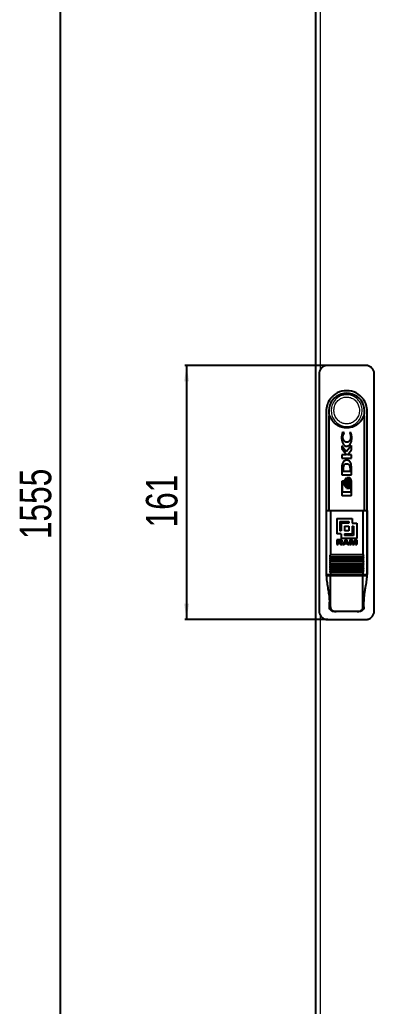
# Model space of a CAD drawing. Header units: millimetres. Extents: x -370 to 1477, y -811 to 1017.
# Drawn here: x -370 to -145, y -236 to 389 of the extents above; entities that cross this region are included whole.
import ezdxf

# ---------------------------------------------------------------- set-up
doc = ezdxf.new("R2010")
doc.units = ezdxf.units.MM
doc.layers.add('FORMAT', color=7, linetype='Continuous')
doc.styles.add('SLDTEXTSTYLE0', font='TXT', dxfattribs={"width": 0.75})
doc.dimstyles.new('SLDDIMSTYLE0', dxfattribs={"dimtxt": 20, "dimasz": 10, "dimexe": 0, "dimexo": 0.0625, "dimgap": 5, "dimtad": 2, "dimdec": 1, "dimrnd": 1e-09, "dimzin": 12, "dimdsep": 46, "dimtxsty": 'SLDTEXTSTYLE0', "dimsah": 1, "dimcen": 0.09, "dimadec": 0, "dimazin": 3, "dimtfac": 1, "dimtofl": 0, "dimtmove": 0, "dimatfit": 3, "dimfxl": 0, "dimfrac": 2, "dimtolj": 1, "dimtzin": 12, "dimarcsym": 0})

# ---------------------------------------------------------------- blocks, each defined once
blk = doc.blocks.new('_D_1')
at = {"layer": 'FORMAT'}
for p, q in [((-182.45, 866.64), (-345.44, 866.64)), ((-344.44, -688.36), (-344.44, 866.64)), ((-182.45, -688.36), (-345.44, -688.36))]:
    blk.add_line(p, q, dxfattribs=at)
for points in [[(-344.44, 866.64), (-345.98, 856.64), (-342.9, 856.64)], [(-344.44, -688.36), (-342.9, -678.36), (-345.98, -678.36)]]:
    blk.add_solid(points, dxfattribs=at)
at = {"layer": 'FORMAT', "insert": (-370.22, 59.58), "char_height": 20, "attachment_point": 1, "rotation": 90, "style": 'SLDTEXTSTYLE0'}
blk.add_mtext('1555', dxfattribs=at)
blk = doc.blocks.new('_D_2')
at = {"layer": 'FORMAT'}
for p, q in [((-174.95, 169.64), (-265.44, 169.64)), ((-264.44, 169.64), (-264.44, 8.64)), ((-174.95, 8.64), (-265.44, 8.64))]:
    blk.add_line(p, q, dxfattribs=at)
for points in [[(-264.44, 169.64), (-265.98, 159.64), (-262.9, 159.64)], [(-264.44, 8.64), (-262.9, 18.64), (-265.98, 18.64)]]:
    blk.add_solid(points, dxfattribs=at)
at = {"layer": 'FORMAT', "insert": (-290.22, 66.97), "char_height": 20, "attachment_point": 1, "rotation": 90, "style": 'SLDTEXTSTYLE0'}
blk.add_mtext('161', dxfattribs=at)

msp = doc.modelspace()

# ---------------------------------------------------------------- linework, layer by layer
at = {"color": 7, "linetype": 'Continuous', "lineweight": 25}
for p, q in [((-182.44, -688.36), (-182.44, 866.64)), ((-150.94, 169.64), (-174.94, 169.64)), ((-180.44, 164.14), (-180.44, 14.14)), ((-145.44, 14.14), (-145.44, 164.14)), ((-175.94, 140.64), (-175.94, 37.64)), ((-173.94, 77.64), (-173.94, 137.64)), ((-173.94, 137.64), (-173.93, 137.64)), ((-151.94, 137.64), (-151.94, 77.64)), ((-151.94, 137.64), (-151.94, 137.64)), ((-149.94, 37.64), (-149.94, 140.64)), ((-165.64, 127.31), (-166.16, 124.16)), ((-164.55, 126.94), (-165.64, 127.31)), ((-164.55, 126.65), (-164.55, 126.94)), ((-160.15, 126.92), (-160.95, 127.2)), ((-160.95, 127.2), (-160.95, 126.96)), ((-159.71, 124.14), (-160.15, 126.92)), ((-163.29, 114.97), (-166.08, 118.77)), ((-166.08, 118.77), (-166.08, 117.07)), ((-159.79, 118.85), (-163.29, 114.97)), ((-159.79, 116.12), (-159.79, 118.85)), ((-166.08, 117.07), (-163.13, 113.08)), ((-163.13, 113.08), (-166.08, 113.08)), ((-166.08, 113.08), (-166.08, 110.86)), ((-162.43, 113.08), (-159.79, 116.12)), ((-159.79, 113.08), (-162.43, 113.08)), ((-159.79, 110.86), (-159.79, 113.08)), ((-166.08, 110.86), (-159.79, 110.86)), ((-159.82, 105.28), (-159.99, 106.9)), ((-166.08, 104.45), (-166.08, 100.22)), ((-166.08, 100.22), (-159.79, 100.22)), ((-165.12, 105.12), (-165.21, 104.14)), ((-165.21, 104.14), (-165.21, 102.59)), ((-165.21, 102.59), (-160.57, 102.59)), ((-160.57, 102.59), (-160.57, 104.01)), ((-159.79, 104.28), (-159.82, 105.28)), ((-159.79, 104.26), (-159.79, 104.28)), ((-159.79, 104.24), (-159.79, 104.26)), ((-159.79, 100.22), (-159.79, 104.24)), ((-166.08, 95.64), (-166.08, 87.79)), ((-165.57, 89.25), (-165.57, 95.5)), ((-165.57, 95.5), (-164.99, 95.5)), ((-164.99, 96.29), (-165.42, 96.29)), ((-164.99, 95.5), (-164.99, 96.29)), ((-162.98, 97.99), (-163.21, 98.14)), ((-162.24, 98.51), (-162.91, 98.51)), ((-162.6, 97.59), (-162.84, 97.87)), ((-162.5, 95.22), (-162.22, 96.78)), ((-162.22, 93.65), (-162.5, 95.22)), ((-162.22, 96.78), (-162.45, 97.34)), ((-161.15, 98.51), (-161.84, 98.51)), ((-159.79, 87.79), (-159.79, 95.64)), ((-160.28, 89.25), (-165.57, 89.25)), ((-163.26, 92.32), (-163, 92.46)), ((-163.06, 91.85), (-162.39, 91.85)), ((-162.85, 92.57), (-162.6, 92.85)), ((-162.45, 93.09), (-162.22, 93.65)), ((-161.99, 91.85), (-161.3, 91.85)), ((-160.28, 92.93), (-160.28, 89.25)), ((-165.42, 87.14), (-160.45, 87.14)), ((-175.9, 77.64), (-175.9, 37.14)), ((-175.9, 77.64), (-173.28, 77.64)), ((-173.28, 77.64), (-152.59, 77.64)), ((-173.28, 77.64), (-173.28, 49.64)), ((-152.59, 77.64), (-152.59, 49.64)), ((-152.59, 77.64), (-149.97, 77.64)), ((-149.97, 77.64), (-149.97, 37.14)), ((-169.28, 72.64), (-159.52, 72.64)), ((-169.28, 72.64), (-169.28, 62.88)), ((-167.33, 70.69), (-167.33, 64.83)), ((-167.33, 70.69), (-161.47, 70.69)), ((-161.47, 69.71), (-166.35, 69.71)), ((-166.35, 69.71), (-166.35, 64.83)), ((-161.47, 70.69), (-161.47, 69.71)), ((-159.52, 72.64), (-159.52, 69.71)), ((-159.52, 69.71), (-156.59, 69.71)), ((-156.59, 69.71), (-156.59, 59.95)), ((-166.35, 62.88), (-169.28, 62.88)), ((-166.35, 64.83), (-167.33, 64.83)), ((-166.35, 62.88), (-166.35, 59.95)), ((-164.4, 67.76), (-164.4, 64.83)), ((-164.4, 67.76), (-161.47, 67.76)), ((-161.47, 64.83), (-164.4, 64.83)), ((-164.4, 62.88), (-164.4, 61.9)), ((-164.4, 62.88), (-159.52, 62.88)), ((-161.47, 67.76), (-161.47, 64.83)), ((-159.52, 67.76), (-159.52, 62.88)), ((-159.52, 67.76), (-158.54, 67.76)), ((-158.54, 67.76), (-158.54, 61.9)), ((-167.21, 59.08), (-169.28, 59.08)), ((-169.28, 59.08), (-169.28, 56.11)), ((-168.4, 58.58), (-168.4, 57.78)), ((-168.4, 58.58), (-167.33, 58.58)), ((-167.37, 57.78), (-168.4, 57.78)), ((-168.4, 57.29), (-168.4, 56.11)), ((-168.4, 57.29), (-167.47, 57.29)), ((-166.84, 56.81), (-166.83, 56.49)), ((-156.59, 59.95), (-166.35, 59.95)), ((-165.91, 56.54), (-165.93, 56.9)), ((-165.91, 56.54), (-165.91, 56.53)), ((-163.9, 59.08), (-165.43, 56.11)), ((-164.5, 56.11), (-164.21, 56.72)), ((-158.54, 61.9), (-164.4, 61.9)), ((-164.21, 56.72), (-162.54, 56.72)), ((-163.98, 57.21), (-163.38, 58.48)), ((-162.78, 57.21), (-163.98, 57.21)), ((-162.87, 59.08), (-163.9, 59.08)), ((-163.38, 58.48), (-162.78, 57.21)), ((-161.32, 56.11), (-162.87, 59.08)), ((-162.54, 56.72), (-162.25, 56.11)), ((-159.55, 59.08), (-160.86, 59.08)), ((-160.86, 59.08), (-160.86, 56.11)), ((-160.02, 58.5), (-160.02, 56.11)), ((-160.02, 58.5), (-159.15, 56.11)), ((-158.69, 56.82), (-159.55, 59.08)), ((-157.85, 59.08), (-158.69, 56.82)), ((-158.24, 56.11), (-157.36, 58.5)), ((-156.52, 59.08), (-157.85, 59.08)), ((-157.36, 58.5), (-157.36, 56.11)), ((-156.52, 59.08), (-156.52, 56.11)), ((-169.28, 56.11), (-168.4, 56.11)), ((-166.7, 56.11), (-165.74, 56.11)), ((-165.74, 56.2), (-165.74, 56.11)), ((-165.43, 56.11), (-164.5, 56.11)), ((-162.25, 56.11), (-161.32, 56.11)), ((-160.86, 56.11), (-160.02, 56.11)), ((-159.15, 56.11), (-158.24, 56.11)), ((-157.36, 56.11), (-156.52, 56.11)), ((-173.54, 49.54), (-173.33, 49.54)), ((-152.54, 49.54), (-173.33, 49.54)), ((-152.54, 48.14), (-173.33, 48.14)), ((-152.54, 46.74), (-173.33, 46.74)), ((-152.54, 45.34), (-173.33, 45.34)), ((-152.54, 43.94), (-173.33, 43.94)), ((-152.54, 49.54), (-152.34, 49.54)), ((-152.54, 42.54), (-173.33, 42.54)), ((-152.54, 41.14), (-173.33, 41.14)), ((-152.54, 39.74), (-173.33, 39.74)), ((-173.28, 38.44), (-173.28, 37.14)), ((-152.59, 38.44), (-152.59, 37.14)), ((-175.9, 37.14), (-173.28, 37.14)), ((-175.9, 36.64), (-173.28, 36.64)), ((-173.94, 36.64), (-173.94, 37.14)), ((-173.28, 37.14), (-152.59, 37.14)), ((-173.28, 16.64), (-173.28, 36.64)), ((-173.28, 36.64), (-152.59, 36.64)), ((-152.59, 37.14), (-149.97, 37.14)), ((-152.59, 16.64), (-152.59, 36.64)), ((-152.59, 36.64), (-149.97, 36.64)), ((-151.94, 37.14), (-151.94, 36.64)), ((-173.9, 16.64), (-173.9, 19.73)), ((-151.98, 16.64), (-151.98, 19.73)), ((-169.66, 13.64), (-170.6, 13.64)), ((-156.21, 13.64), (-169.66, 13.64)), ((-155.27, 13.64), (-156.21, 13.64)), ((-174.94, 8.64), (-150.94, 8.64))]:
    msp.add_line(p, q, dxfattribs=at)
at = {"color": 8, "linetype": 'Continuous', "lineweight": 18}
for p, q in [((-179.84, 864.04), (-179.84, 166.63)), ((-173.28, 49.64), (-152.59, 49.64)), ((-173.9, 16.64), (-173.28, 16.64)), ((-152.59, 16.64), (-151.98, 16.64)), ((-179.84, 11.67), (-179.84, -685.76))]:
    msp.add_line(p, q, dxfattribs=at)
at = {"color": 7, "linetype": 'Continuous', "lineweight": 25}
for centre, radius, start, end in [((-162.94, 140.64), 11.4, 344.74488, 195.25752), ((-162.94, 140.64), 13, 35.39435, 144.60565), ((-162.94, 140.64), 13, 144.60565, 180), ((-162.94, 140.64), 13, 0, 35.39435), ((-162.94, 37.64), 13, 180, 184.41172), ((-162.94, 37.64), 13, 355.58829, 0)]:
    msp.add_arc(centre, radius, start, end, dxfattribs=at)
for points, knots in [([(-174.94, 169.64), (-175.09, 169.64), (-175.39, 169.63), (-175.85, 169.57), (-176.31, 169.47), (-176.71, 169.35), (-177.13, 169.19), (-177.55, 168.99), (-177.99, 168.72), (-178.36, 168.45), (-178.79, 168.08), (-179.21, 167.63), (-179.57, 167.12), (-179.88, 166.58), (-180.12, 166.01), (-180.28, 165.46), (-180.38, 164.95), (-180.43, 164.55), (-180.43, 164.24), (-180.44, 164.14)], [0, 0, 0, 0, 0.052878, 0.106251, 0.160272, 0.214807, 0.251149, 0.317725, 0.375072, 0.429607, 0.479319, 0.56971, 0.644346, 0.694058, 0.784449, 0.859086, 0.894133, 0.964575, 1, 1, 1, 1]), ([(-145.44, 164.14), (-145.45, 164.44), (-145.48, 165.06), (-145.72, 165.96), (-146.1, 166.81), (-146.62, 167.58), (-147.26, 168.26), (-148, 168.82), (-148.83, 169.25), (-149.62, 169.5), (-150.33, 169.62), (-150.73, 169.63), (-150.94, 169.64)], [0, 0, 0, 0, 0.105841, 0.214751, 0.320592, 0.429503, 0.535345, 0.644257, 0.7501, 0.859012, 0.929074, 1, 1, 1, 1]), ([(-151.94, 137.64), (-151.97, 137.55), (-152.04, 137.36), (-152.18, 137.33), (-152.3, 137.36), (-152.35, 137.42), (-152.38, 137.41), (-152.41, 137.38), (-152.49, 137.23), (-152.65, 136.86), (-152.9, 136.28), (-153.35, 135.39), (-154.04, 134.33), (-155.1, 133.13), (-156.42, 132.02), (-157.99, 131.09), (-159.72, 130.42), (-161.55, 130.05), (-163.43, 129.97), (-165.3, 130.21), (-167.12, 130.75), (-168.8, 131.59), (-170.33, 132.7), (-171.48, 133.9), (-172.33, 135.08), (-172.83, 135.97), (-173.16, 136.73), (-173.34, 137.14), (-173.45, 137.35), (-173.48, 137.4), (-173.51, 137.42), (-173.54, 137.41), (-173.62, 137.34), (-173.74, 137.33), (-173.86, 137.43), (-173.91, 137.57), (-173.93, 137.64)], [0, 0, 0, 0, 0.029866, 0.060771, 0.080581, 0.084244, 0.085862, 0.08847, 0.091879, 0.103764, 0.126235, 0.148889, 0.193609, 0.239219, 0.292874, 0.34803, 0.402686, 0.458886, 0.514249, 0.571205, 0.626758, 0.683939, 0.739166, 0.796042, 0.832708, 0.869862, 0.888172, 0.906854, 0.910284, 0.912985, 0.914825, 0.916689, 0.924521, 0.95598, 0.977796, 1, 1, 1, 1]), ([(-165.34, 124.22), (-165.31, 124.65), (-165.25, 125.53), (-164.78, 126.28), (-164.55, 126.65)], [0, 0, 0, 0, 0.500963, 1, 1, 1, 1]), ([(-160.95, 126.96), (-160.79, 126.52), (-160.45, 125.63), (-160.41, 124.69), (-160.4, 124.22)], [0, 0, 0, 0, 0.500084, 1, 1, 1, 1]), ([(-166.16, 124.16), (-166.14, 123.57), (-166.08, 122.39), (-165.58, 120.68), (-164.84, 119.37), (-164.02, 118.71), (-163.46, 118.49), (-163.17, 118.46), (-163.02, 118.45)], [0, 0, 0, 0, 0.250282, 0.499393, 0.748791, 0.874699, 0.937286, 1, 1, 1, 1]), ([(-162.87, 120.96), (-163.06, 120.97), (-163.43, 121.01), (-163.94, 121.26), (-164.38, 121.62), (-164.86, 122.21), (-165.26, 123.09), (-165.31, 123.84), (-165.34, 124.22)], [0, 0, 0, 0, 0.124416, 0.248357, 0.373982, 0.500169, 0.7494, 1, 1, 1, 1]), ([(-163.02, 118.45), (-162.71, 118.48), (-162.09, 118.53), (-161.27, 119), (-160.66, 119.7), (-160.1, 120.8), (-159.76, 122.3), (-159.73, 123.52), (-159.71, 124.14)], [0, 0, 0, 0, 0.125262, 0.250124, 0.375384, 0.500707, 0.750322, 1, 1, 1, 1]), ([(-160.4, 124.22), (-160.42, 123.84), (-160.48, 123.09), (-160.88, 122.22), (-161.34, 121.63), (-161.78, 121.26), (-162.3, 121.01), (-162.68, 120.97), (-162.87, 120.96)], [0, 0, 0, 0, 0.249965, 0.497821, 0.623014, 0.748581, 0.874284, 1, 1, 1, 1]), ([(-165.43, 107.99), (-165.56, 107.71), (-165.82, 107.17), (-166.02, 105.96), (-166.05, 105.06), (-166.08, 104.45)], [0, 0, 0, 0, 0.249362, 0.499672, 1, 1, 1, 1]), ([(-159.99, 106.9), (-160.08, 107.2), (-160.26, 107.79), (-160.77, 108.59), (-161.46, 109.22), (-162.32, 109.63), (-163.27, 109.67), (-164.16, 109.36), (-164.9, 108.76), (-165.25, 108.25), (-165.43, 107.99)], [0, 0, 0, 0, 0.125557, 0.25014, 0.375477, 0.500068, 0.624419, 0.749377, 0.874071, 1, 1, 1, 1]), ([(-162.92, 107.14), (-163.2, 107.13), (-163.63, 107.12), (-164.17, 106.94), (-164.52, 106.69), (-164.76, 106.34), (-164.98, 105.81), (-165.06, 105.4), (-165.12, 105.12)], [0, 0, 0, 0, 0.249432, 0.37514, 0.499356, 0.623458, 0.749245, 1, 1, 1, 1]), ([(-160.57, 104.01), (-160.58, 104.38), (-160.6, 105.13), (-160.8, 106.08), (-161.28, 106.69), (-161.95, 107.09), (-162.53, 107.12), (-162.92, 107.14)], [0, 0, 0, 0, 0.248427, 0.497372, 0.622903, 0.74851, 1, 1, 1, 1]), ([(-165.42, 96.29), (-165.51, 96.28), (-165.68, 96.26), (-165.9, 96.11), (-166.02, 95.93), (-166.07, 95.76), (-166.08, 95.68), (-166.08, 95.64)], [0, 0, 0, 0, 0.249445, 0.498999, 0.74851, 0.873859, 1, 1, 1, 1]), ([(-163.21, 98.14), (-163.34, 98.07), (-163.59, 97.95), (-164.01, 97.54), (-164.36, 96.91), (-164.61, 96.08), (-164.64, 95.5), (-164.65, 95.22)], [0, 0, 0, 0, 0.1246, 0.248977, 0.500405, 0.749333, 1, 1, 1, 1]), ([(-164.65, 95.22), (-164.64, 94.94), (-164.62, 94.38), (-164.37, 93.56), (-164.03, 92.93), (-163.64, 92.52), (-163.39, 92.39), (-163.26, 92.32)], [0, 0, 0, 0, 0.2487307, 0.4973773, 0.750528, 0.8752331, 1, 1, 1, 1]), ([(-164.14, 95.22), (-164.1, 95.74), (-164.02, 96.51), (-163.57, 97.48), (-163.17, 97.82), (-162.98, 97.99)], [0, 0, 0, 0, 0.4989654, 0.749922, 1, 1, 1, 1]), ([(-163, 92.46), (-163.19, 92.63), (-163.58, 92.97), (-164.02, 93.93), (-164.1, 94.7), (-164.14, 95.22)], [0, 0, 0, 0, 0.249575, 0.500842, 1, 1, 1, 1]), ([(-162.84, 97.87), (-163.01, 97.69), (-163.34, 97.34), (-163.74, 96.43), (-163.8, 95.7), (-163.84, 95.22)], [0, 0, 0, 0, 0.2501927, 0.5001584, 1, 1, 1, 1]), ([(-163.84, 95.22), (-163.8, 94.73), (-163.74, 94.01), (-163.35, 93.1), (-163.01, 92.75), (-162.85, 92.57)], [0, 0, 0, 0, 0.499584, 0.749527, 1, 1, 1, 1]), ([(-163.33, 95.22), (-163.3, 95.64), (-163.26, 96.27), (-162.96, 97.07), (-162.72, 97.42), (-162.6, 97.59)], [0, 0, 0, 0, 0.50146, 0.750257, 1, 1, 1, 1]), ([(-162.6, 92.85), (-162.72, 93.02), (-162.96, 93.37), (-163.25, 94.17), (-163.3, 94.8), (-163.33, 95.22)], [0, 0, 0, 0, 0.250895, 0.500775, 1, 1, 1, 1]), ([(-161.57, 95.22), (-161.62, 94.57), (-161.69, 93.6), (-162.21, 92.58), (-162.63, 92.08), (-162.92, 91.93), (-163.06, 91.85)], [0, 0, 0, 0, 0.497146, 0.748374, 0.87465, 1, 1, 1, 1]), ([(-162.45, 97.34), (-162.62, 97.01), (-162.95, 96.34), (-162.99, 95.59), (-163.01, 95.22)], [0, 0, 0, 0, 0.498433, 1, 1, 1, 1]), ([(-163.01, 95.22), (-162.99, 94.84), (-162.95, 94.09), (-162.62, 93.42), (-162.45, 93.09)], [0, 0, 0, 0, 0.501471, 1, 1, 1, 1]), ([(-162.91, 98.51), (-162.78, 98.43), (-162.52, 98.25), (-162.15, 97.75), (-161.68, 96.77), (-161.61, 95.84), (-161.57, 95.22)], [0, 0, 0, 0, 0.1256783, 0.2511395, 0.5015899, 1, 1, 1, 1]), ([(-162.39, 91.85), (-162.24, 91.93), (-161.95, 92.08), (-161.53, 92.58), (-161.02, 93.6), (-160.94, 94.57), (-160.89, 95.22)], [0, 0, 0, 0, 0.125292, 0.251009, 0.501049, 1, 1, 1, 1]), ([(-160.89, 95.22), (-160.94, 95.83), (-161.01, 96.76), (-161.47, 97.75), (-161.85, 98.25), (-162.11, 98.43), (-162.24, 98.51)], [0, 0, 0, 0, 0.496168, 0.747703, 0.874111, 1, 1, 1, 1]), ([(-160.5, 95.22), (-160.55, 94.57), (-160.62, 93.6), (-161.14, 92.58), (-161.56, 92.08), (-161.85, 91.93), (-161.99, 91.85)], [0, 0, 0, 0, 0.497154, 0.74838, 0.874653, 1, 1, 1, 1]), ([(-161.84, 98.51), (-161.71, 98.43), (-161.46, 98.25), (-161.08, 97.75), (-160.61, 96.77), (-160.55, 95.84), (-160.5, 95.22)], [0, 0, 0, 0, 0.125677, 0.251137, 0.501585, 1, 1, 1, 1]), ([(-159.79, 95.64), (-159.81, 95.91), (-159.86, 96.45), (-160.16, 97.23), (-160.48, 97.83), (-160.81, 98.28), (-161.03, 98.43), (-161.15, 98.51)], [0, 0, 0, 0, 0.249822, 0.49931, 0.748741, 0.874879, 1, 1, 1, 1]), ([(-166.08, 87.79), (-166.08, 87.75), (-166.07, 87.66), (-166.02, 87.5), (-165.9, 87.32), (-165.68, 87.17), (-165.51, 87.15), (-165.42, 87.14)], [0, 0, 0, 0, 0.125388, 0.250591, 0.500192, 0.749805, 1, 1, 1, 1]), ([(-161.3, 91.85), (-161.18, 91.91), (-160.96, 92.02), (-160.59, 92.37), (-160.4, 92.71), (-160.28, 92.93)], [0, 0, 0, 0, 0.248111, 0.495863, 1, 1, 1, 1]), ([(-160.45, 87.14), (-160.36, 87.15), (-160.19, 87.17), (-159.98, 87.32), (-159.85, 87.5), (-159.8, 87.66), (-159.79, 87.75), (-159.79, 87.79)], [0, 0, 0, 0, 0.249437, 0.498997, 0.748516, 0.87386, 1, 1, 1, 1]), ([(-167.47, 57.29), (-167.36, 57.29), (-167.21, 57.28), (-167.03, 57.22), (-166.94, 57.16), (-166.88, 57.05), (-166.85, 56.93), (-166.84, 56.84), (-166.84, 56.81)], [0, 0, 0, 0, 0.362307, 0.499762, 0.603895, 0.707751, 0.888159, 1, 1, 1, 1]), ([(-166.69, 58.18), (-166.69, 58.14), (-166.7, 58.06), (-166.75, 57.96), (-166.84, 57.88), (-167.05, 57.79), (-167.24, 57.79), (-167.37, 57.78)], [0, 0, 0, 0, 0.144848, 0.259554, 0.374146, 0.548842, 1, 1, 1, 1]), ([(-167.33, 58.58), (-167.2, 58.58), (-167.01, 58.57), (-166.82, 58.47), (-166.73, 58.38), (-166.69, 58.28), (-166.69, 58.21), (-166.69, 58.18)], [0, 0, 0, 0, 0.464779, 0.639498, 0.766783, 0.894486, 1, 1, 1, 1]), ([(-165.81, 58.24), (-165.82, 58.33), (-165.83, 58.5), (-165.95, 58.71), (-166.14, 58.88), (-166.56, 59.06), (-166.94, 59.07), (-167.21, 59.08)], [0, 0, 0, 0, 0.149141, 0.264134, 0.378852, 0.560232, 1, 1, 1, 1]), ([(-166.83, 56.49), (-166.82, 56.45), (-166.82, 56.38), (-166.79, 56.26), (-166.75, 56.17), (-166.7, 56.12), (-166.7, 56.11)], [0, 0, 0, 0, 0.2561394, 0.5126978, 0.9190221, 1, 1, 1, 1]), ([(-166.45, 57.55), (-166.34, 57.58), (-166.16, 57.63), (-165.95, 57.8), (-165.84, 57.99), (-165.81, 58.15), (-165.81, 58.23), (-165.81, 58.24)], [0, 0, 0, 0, 0.331473, 0.546481, 0.762526, 0.960277, 1, 1, 1, 1]), ([(-165.93, 56.9), (-165.94, 57), (-165.95, 57.16), (-166.06, 57.36), (-166.22, 57.48), (-166.36, 57.52), (-166.45, 57.55)], [0, 0, 0, 0, 0.336422, 0.52346, 0.710673, 1, 1, 1, 1]), ([(-165.74, 56.2), (-165.76, 56.21), (-165.81, 56.24), (-165.87, 56.32), (-165.9, 56.42), (-165.91, 56.49), (-165.91, 56.53)], [0, 0, 0, 0, 0.20263, 0.420406, 0.728008, 1, 1, 1, 1]), ([(-173.28, 48.24), (-173.32, 48.46), (-173.39, 48.78), (-173.47, 49.21), (-173.52, 49.43), (-173.54, 49.54)], [0, 0, 0, 0, 0.499993, 0.749996, 1, 1, 1, 1]), ([(-173.28, 46.84), (-173.32, 47.06), (-173.39, 47.38), (-173.47, 47.81), (-173.52, 48.03), (-173.54, 48.14)], [0, 0, 0, 0, 0.499993, 0.749996, 1, 1, 1, 1]), ([(-173.28, 45.44), (-173.32, 45.66), (-173.39, 45.98), (-173.47, 46.41), (-173.52, 46.63), (-173.54, 46.74)], [0, 0, 0, 0, 0.499993, 0.749996, 1, 1, 1, 1]), ([(-173.28, 44.04), (-173.32, 44.26), (-173.39, 44.58), (-173.47, 45.01), (-173.52, 45.23), (-173.54, 45.34)], [0, 0, 0, 0, 0.499993, 0.749996, 1, 1, 1, 1]), ([(-173.28, 42.64), (-173.32, 42.86), (-173.39, 43.18), (-173.47, 43.61), (-173.52, 43.83), (-173.54, 43.94)], [0, 0, 0, 0, 0.4999933, 0.7499958, 1, 1, 1, 1]), ([(-173.33, 49.54), (-173.32, 49.54), (-173.31, 49.54), (-173.29, 49.57), (-173.28, 49.6), (-173.28, 49.62), (-173.28, 49.64), (-173.28, 49.64)], [0, 0, 0, 0, 0.295691, 0.568687, 0.759853, 0.951912, 1, 1, 1, 1]), ([(-173.33, 48.14), (-173.32, 48.14), (-173.31, 48.14), (-173.29, 48.17), (-173.28, 48.2), (-173.28, 48.22), (-173.28, 48.24), (-173.28, 48.24)], [0, 0, 0, 0, 0.295691, 0.568687, 0.759853, 0.951912, 1, 1, 1, 1]), ([(-173.33, 46.74), (-173.32, 46.74), (-173.31, 46.74), (-173.29, 46.77), (-173.28, 46.8), (-173.28, 46.82), (-173.28, 46.84), (-173.28, 46.84)], [0, 0, 0, 0, 0.2956914, 0.5686867, 0.7598531, 0.9519121, 1, 1, 1, 1]), ([(-173.33, 45.34), (-173.32, 45.34), (-173.31, 45.34), (-173.29, 45.37), (-173.28, 45.4), (-173.28, 45.42), (-173.28, 45.44), (-173.28, 45.44)], [0, 0, 0, 0, 0.2956914, 0.5686867, 0.7598531, 0.9519121, 1, 1, 1, 1]), ([(-173.33, 43.94), (-173.32, 43.94), (-173.31, 43.94), (-173.29, 43.97), (-173.28, 44), (-173.28, 44.02), (-173.28, 44.04), (-173.28, 44.04)], [0, 0, 0, 0, 0.295691, 0.568687, 0.759853, 0.951912, 1, 1, 1, 1]), ([(-152.59, 48.24), (-154.52, 48.24), (-158.37, 48.24), (-165.29, 48.24), (-170.25, 48.24), (-173.28, 48.24)], [0, 0, 0, 0, 0.280051, 0.560047, 1, 1, 1, 1]), ([(-152.59, 46.84), (-154.52, 46.84), (-158.37, 46.84), (-165.29, 46.84), (-170.25, 46.84), (-173.28, 46.84)], [0, 0, 0, 0, 0.280051, 0.560047, 1, 1, 1, 1]), ([(-152.59, 45.44), (-154.52, 45.44), (-158.37, 45.44), (-165.29, 45.44), (-170.25, 45.44), (-173.28, 45.44)], [0, 0, 0, 0, 0.280051, 0.560047, 1, 1, 1, 1]), ([(-152.59, 44.04), (-154.52, 44.04), (-158.37, 44.04), (-165.29, 44.04), (-170.25, 44.04), (-173.28, 44.04)], [0, 0, 0, 0, 0.280051, 0.560047, 1, 1, 1, 1]), ([(-152.59, 49.64), (-152.59, 49.63), (-152.59, 49.61), (-152.58, 49.58), (-152.57, 49.56), (-152.56, 49.54), (-152.55, 49.54), (-152.54, 49.54)], [0, 0, 0, 0, 0.1717087, 0.3429843, 0.5250053, 0.735802, 1, 1, 1, 1]), ([(-152.34, 49.54), (-152.36, 49.43), (-152.41, 49.16), (-152.49, 48.73), (-152.56, 48.4), (-152.59, 48.24)], [0, 0, 0, 0, 0.249996, 0.624995, 1, 1, 1, 1]), ([(-152.59, 48.24), (-152.59, 48.23), (-152.59, 48.21), (-152.58, 48.18), (-152.57, 48.16), (-152.56, 48.14), (-152.55, 48.14), (-152.54, 48.14)], [0, 0, 0, 0, 0.171709, 0.342984, 0.525005, 0.735802, 1, 1, 1, 1]), ([(-152.34, 48.14), (-152.36, 48.03), (-152.41, 47.76), (-152.49, 47.33), (-152.56, 47), (-152.59, 46.84)], [0, 0, 0, 0, 0.249996, 0.624995, 1, 1, 1, 1]), ([(-152.59, 46.84), (-152.59, 46.83), (-152.59, 46.81), (-152.58, 46.78), (-152.57, 46.76), (-152.56, 46.74), (-152.55, 46.74), (-152.54, 46.74)], [0, 0, 0, 0, 0.1717087, 0.3429843, 0.5250053, 0.735802, 1, 1, 1, 1]), ([(-152.34, 46.74), (-152.36, 46.63), (-152.41, 46.36), (-152.49, 45.93), (-152.56, 45.6), (-152.59, 45.44)], [0, 0, 0, 0, 0.249996, 0.624995, 1, 1, 1, 1]), ([(-152.59, 45.44), (-152.59, 45.43), (-152.59, 45.41), (-152.58, 45.38), (-152.57, 45.36), (-152.56, 45.34), (-152.55, 45.34), (-152.54, 45.34)], [0, 0, 0, 0, 0.171709, 0.342984, 0.525005, 0.735802, 1, 1, 1, 1]), ([(-152.34, 45.34), (-152.36, 45.23), (-152.41, 44.96), (-152.49, 44.53), (-152.56, 44.2), (-152.59, 44.04)], [0, 0, 0, 0, 0.249996, 0.6249953, 1, 1, 1, 1]), ([(-152.59, 44.04), (-152.59, 44.03), (-152.59, 44.01), (-152.58, 43.98), (-152.57, 43.96), (-152.56, 43.94), (-152.55, 43.94), (-152.54, 43.94)], [0, 0, 0, 0, 0.171709, 0.342984, 0.525005, 0.735802, 1, 1, 1, 1]), ([(-152.34, 43.94), (-152.36, 43.83), (-152.41, 43.56), (-152.49, 43.13), (-152.56, 42.8), (-152.59, 42.64)], [0, 0, 0, 0, 0.249996, 0.624995, 1, 1, 1, 1]), ([(-173.28, 41.24), (-173.32, 41.46), (-173.39, 41.78), (-173.47, 42.21), (-173.52, 42.43), (-173.54, 42.54)], [0, 0, 0, 0, 0.499993, 0.749996, 1, 1, 1, 1]), ([(-173.28, 39.84), (-173.32, 40.06), (-173.39, 40.38), (-173.47, 40.81), (-173.52, 41.03), (-173.54, 41.14)], [0, 0, 0, 0, 0.499993, 0.749996, 1, 1, 1, 1]), ([(-173.28, 38.44), (-173.32, 38.66), (-173.39, 38.98), (-173.47, 39.41), (-173.52, 39.63), (-173.54, 39.74)], [0, 0, 0, 0, 0.499993, 0.749996, 1, 1, 1, 1]), ([(-173.33, 42.54), (-173.32, 42.54), (-173.31, 42.54), (-173.29, 42.57), (-173.28, 42.6), (-173.28, 42.62), (-173.28, 42.64), (-173.28, 42.64)], [0, 0, 0, 0, 0.295691, 0.568687, 0.759853, 0.951912, 1, 1, 1, 1]), ([(-173.33, 41.14), (-173.32, 41.14), (-173.31, 41.14), (-173.29, 41.17), (-173.28, 41.2), (-173.28, 41.22), (-173.28, 41.24), (-173.28, 41.24)], [0, 0, 0, 0, 0.295691, 0.568687, 0.759853, 0.951912, 1, 1, 1, 1]), ([(-173.33, 39.74), (-173.32, 39.74), (-173.31, 39.74), (-173.29, 39.77), (-173.28, 39.8), (-173.28, 39.82), (-173.28, 39.84), (-173.28, 39.84)], [0, 0, 0, 0, 0.295691, 0.568687, 0.759853, 0.951912, 1, 1, 1, 1]), ([(-152.59, 42.64), (-154.52, 42.64), (-158.37, 42.64), (-165.29, 42.64), (-170.25, 42.64), (-173.28, 42.64)], [0, 0, 0, 0, 0.2800507, 0.5600468, 1, 1, 1, 1]), ([(-152.59, 41.24), (-154.52, 41.24), (-158.37, 41.24), (-165.29, 41.24), (-170.25, 41.24), (-173.28, 41.24)], [0, 0, 0, 0, 0.280051, 0.560047, 1, 1, 1, 1]), ([(-152.59, 39.84), (-154.52, 39.84), (-158.37, 39.84), (-165.29, 39.84), (-170.25, 39.84), (-173.28, 39.84)], [0, 0, 0, 0, 0.280051, 0.560047, 1, 1, 1, 1]), ([(-152.59, 38.44), (-154.52, 38.44), (-158.37, 38.44), (-165.29, 38.44), (-170.25, 38.44), (-173.28, 38.44)], [0, 0, 0, 0, 0.280051, 0.560047, 1, 1, 1, 1]), ([(-152.59, 42.64), (-152.59, 42.63), (-152.59, 42.61), (-152.58, 42.58), (-152.57, 42.56), (-152.56, 42.54), (-152.55, 42.54), (-152.54, 42.54)], [0, 0, 0, 0, 0.171709, 0.342984, 0.525005, 0.735802, 1, 1, 1, 1]), ([(-152.34, 42.54), (-152.36, 42.43), (-152.41, 42.16), (-152.49, 41.73), (-152.56, 41.4), (-152.59, 41.24)], [0, 0, 0, 0, 0.249996, 0.624995, 1, 1, 1, 1]), ([(-152.59, 41.24), (-152.59, 41.23), (-152.59, 41.21), (-152.58, 41.18), (-152.57, 41.16), (-152.56, 41.14), (-152.55, 41.14), (-152.54, 41.14)], [0, 0, 0, 0, 0.171709, 0.342984, 0.525005, 0.735802, 1, 1, 1, 1]), ([(-152.34, 41.14), (-152.36, 41.03), (-152.41, 40.76), (-152.49, 40.33), (-152.56, 40), (-152.59, 39.84)], [0, 0, 0, 0, 0.249996, 0.624995, 1, 1, 1, 1]), ([(-152.59, 39.84), (-152.59, 39.83), (-152.59, 39.81), (-152.58, 39.78), (-152.57, 39.76), (-152.56, 39.74), (-152.55, 39.74), (-152.54, 39.74)], [0, 0, 0, 0, 0.171709, 0.342984, 0.525005, 0.735802, 1, 1, 1, 1]), ([(-152.34, 39.74), (-152.36, 39.63), (-152.41, 39.36), (-152.49, 38.93), (-152.56, 38.6), (-152.59, 38.44)], [0, 0, 0, 0, 0.249996, 0.624995, 1, 1, 1, 1]), ([(-175.9, 36.64), (-175.85, 36.01), (-175.76, 34.75), (-175.54, 32.9), (-175.28, 31.02), (-175.07, 29.73), (-174.97, 29.09)], [0, 0, 0, 0, 0.249645, 0.499697, 0.749684, 1, 1, 1, 1]), ([(-150.91, 29.09), (-150.8, 29.73), (-150.6, 31.01), (-150.33, 32.89), (-150.11, 34.74), (-150.02, 36.01), (-149.97, 36.64)], [0, 0, 0, 0, 0.249412, 0.4992255, 0.7495239, 1, 1, 1, 1]), ([(-174.97, 29.09), (-174.77, 27.92), (-174.38, 25.55), (-173.95, 22.35), (-173.91, 20.35), (-173.9, 19.73)], [0, 0, 0, 0, 0.401015, 0.812371, 1, 1, 1, 1]), ([(-151.98, 19.73), (-151.96, 20.4), (-151.93, 21.75), (-151.7, 24.02), (-151.34, 26.5), (-151.05, 28.22), (-150.91, 29.09)], [0, 0, 0, 0, 0.200882, 0.40717, 0.701581, 1, 1, 1, 1]), ([(-180.44, 14.14), (-180.43, 13.99), (-180.43, 13.68), (-180.37, 13.22), (-180.27, 12.77), (-180.14, 12.33), (-179.93, 11.81), (-179.64, 11.26), (-179.28, 10.75), (-178.88, 10.29), (-178.42, 9.87), (-177.95, 9.53), (-177.51, 9.27), (-177.09, 9.07), (-176.61, 8.89), (-176.2, 8.78), (-175.75, 8.69), (-175.34, 8.65), (-175.04, 8.64), (-174.94, 8.64)], [0, 0, 0, 0, 0.052877, 0.106249, 0.160269, 0.214803, 0.264514, 0.354903, 0.429539, 0.47925, 0.569641, 0.644277, 0.680619, 0.747195, 0.804542, 0.859077, 0.894126, 0.964573, 1, 1, 1, 1]), ([(-170.6, 13.64), (-171, 13.68), (-171.81, 13.75), (-172.86, 14.36), (-173.59, 15.23), (-173.87, 16.05), (-173.89, 16.51), (-173.9, 16.64)], [0, 0, 0, 0, 0.244194, 0.488981, 0.716656, 0.923156, 1, 1, 1, 1]), ([(-173.28, 16.64), (-173.25, 16.34), (-173.19, 15.75), (-172.72, 14.96), (-172.01, 14.29), (-171.02, 13.8), (-170.19, 13.65), (-169.71, 13.64), (-169.66, 13.64)], [0, 0, 0, 0, 0.169896, 0.33938, 0.519039, 0.726848, 0.970472, 1, 1, 1, 1]), ([(-156.21, 13.64), (-155.7, 13.69), (-154.78, 13.78), (-153.67, 14.41), (-152.94, 15.23), (-152.62, 16.02), (-152.6, 16.5), (-152.59, 16.64)], [0, 0, 0, 0, 0.292704, 0.526599, 0.722431, 0.919267, 1, 1, 1, 1]), ([(-151.98, 16.64), (-152.01, 16.32), (-152.07, 15.69), (-152.57, 14.84), (-153.3, 14.17), (-154.24, 13.72), (-154.93, 13.67), (-155.27, 13.64)], [0, 0, 0, 0, 0.1918411, 0.383469, 0.5809611, 0.7934617, 1, 1, 1, 1]), ([(-150.94, 8.64), (-150.63, 8.65), (-150.01, 8.68), (-149.12, 8.92), (-148.26, 9.3), (-147.49, 9.82), (-146.81, 10.46), (-146.25, 11.2), (-145.83, 12.03), (-145.58, 12.82), (-145.46, 13.53), (-145.44, 13.94), (-145.44, 14.14)], [0, 0, 0, 0, 0.105843, 0.214755, 0.320598, 0.429511, 0.535354, 0.644266, 0.750109, 0.859021, 0.929078, 1, 1, 1, 1])]:
    msp.add_open_spline(points, degree=3, knots=knots, dxfattribs=at)
at = {"color": 8, "linetype": 'Continuous', "lineweight": 18}
for points, knots in [([(-162.94, 130.94), (-163.33, 130.96), (-164.8, 131.01), (-167.27, 131.79), (-169.93, 133.71), (-171.87, 136.46), (-172.85, 139.75), (-172.71, 143.25), (-171.42, 146.52), (-169.12, 149.13), (-166.45, 150.59), (-163.59, 151.21), (-160.68, 151.03), (-157.66, 149.76), (-155.21, 147.56), (-153.56, 144.63), (-152.94, 141.23), (-153.46, 137.75), (-155.11, 134.63), (-157.68, 132.29), (-160.45, 131.1), (-162.25, 130.99), (-162.94, 130.94)], [0, 0, 0, 0, 0.01915, 0.070299, 0.121827, 0.174622, 0.228963, 0.28448, 0.340377, 0.39571, 0.449678, 0.484245, 0.535714, 0.587166, 0.639036, 0.692345, 0.747141, 0.802884, 0.858699, 0.913653, 0.967076, 1, 1, 1, 1]), ([(-162.94, 132.58), (-162.37, 132.61), (-160.89, 132.71), (-158.59, 133.72), (-156.48, 135.7), (-155.12, 138.34), (-154.69, 141.28), (-155.2, 144.14), (-156.56, 146.62), (-158.58, 148.48), (-161.07, 149.56), (-163.48, 149.72), (-165.84, 149.19), (-168.05, 147.95), (-169.94, 145.74), (-171, 142.98), (-171.11, 140.03), (-170.31, 137.25), (-168.71, 134.93), (-166.52, 133.3), (-164.47, 132.64), (-163.26, 132.59), (-162.94, 132.58)], [0, 0, 0, 0, 0.032506, 0.085412, 0.140305, 0.196499, 0.252896, 0.308321, 0.361968, 0.413756, 0.464741, 0.515546, 0.549704, 0.603293, 0.658705, 0.7151, 0.771298, 0.826196, 0.879196, 0.930504, 0.981097, 1, 1, 1, 1])]:
    msp.add_open_spline(points, degree=3, knots=knots, dxfattribs=at)

# ---------------------------------------------------------------- dimensions: what is measured, and where the dimension line sits
at = {"layer": 'FORMAT'}
for base, p1, p2, picture, middle in [((-344.44, 866.64), (-182.44, -688.36), (-182.44, 866.64), '_D_1', (-344.44, 89.14)), ((-264.44, 8.64), (-174.94, 169.64), (-174.94, 8.64), '_D_2', (-264.44, 89.14))]:
    dim = msp.add_linear_dim(base=base, p1=p1, p2=p2, angle=90, dimstyle='SLDDIMSTYLE0', dxfattribs=at)
    dim.commit()
    dim.dimension.update_dxf_attribs({"geometry": picture, "text_midpoint": middle, "dimtype": 160})

doc.saveas('drawing.dxf')
